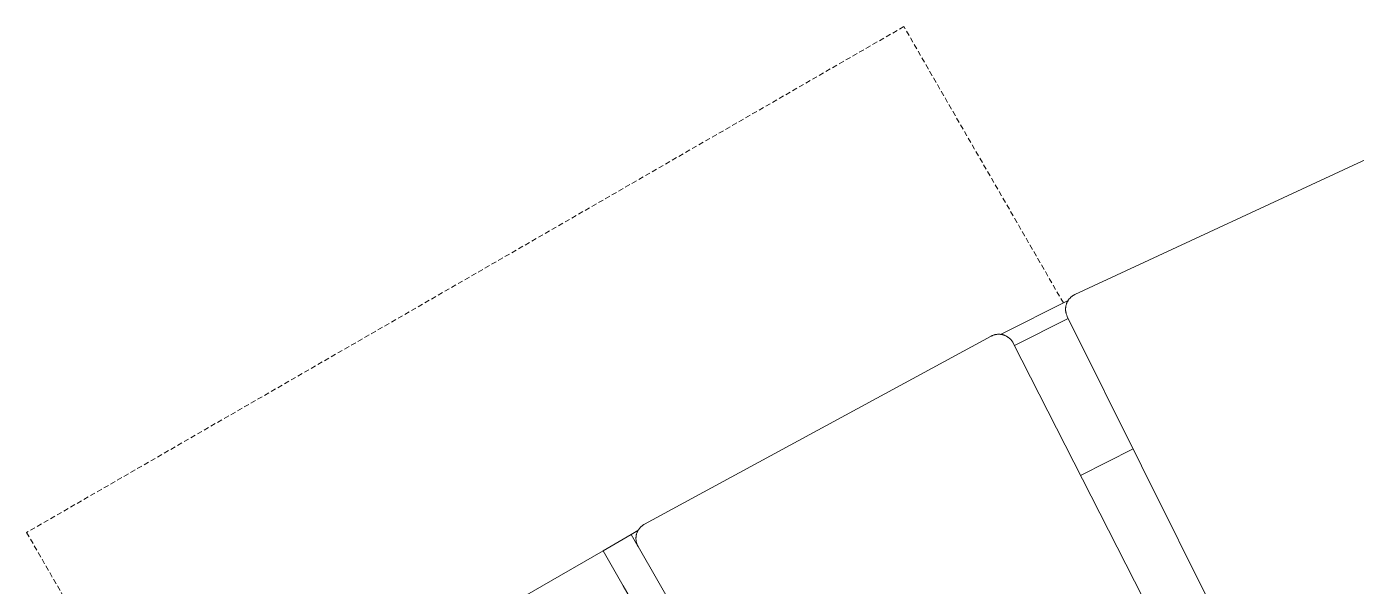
# Model space of a CAD drawing. Header units: millimetres. Extents: x -427 to 4679, y -324 to 2971.
# Drawn here: x -322.8 to 5.5, y 1350.4 to 1488.6 of the extents above; entities that cross this region are included whole.
import ezdxf

# ---------------------------------------------------------------- set-up
doc = ezdxf.new("R2010")
doc.units = ezdxf.units.MM
doc.linetypes.add('HIDDEN', pattern=[1.905, 1.27, -0.635])
doc.layers.add('ZANO_R', color=7, linetype='Continuous', lineweight=0)
doc.layers.add('ZANO_R_przerywana', color=7, linetype='HIDDEN', lineweight=0)

msp = doc.modelspace()

# ---------------------------------------------------------------- linework, layer by layer
at = {"layer": 'ZANO_R'}
for p, q in [((24.27, 1463.52), (-64, 1422.47)), ((-65.48, 1421.29), (-65.56, 1421.18)), ((-65.4, 1421.4), (-65.48, 1421.29)), ((-65.31, 1421.5), (-65.4, 1421.4)), ((-65.22, 1421.6), (-65.31, 1421.5)), ((-65.12, 1421.7), (-65.22, 1421.6)), ((-65.02, 1421.79), (-65.12, 1421.7)), ((-64.92, 1421.88), (-65.02, 1421.79)), ((-64.81, 1421.97), (-64.92, 1421.88)), ((-64.71, 1422.05), (-64.81, 1421.97)), ((-64.6, 1422.13), (-64.71, 1422.05)), ((-64.48, 1422.21), (-64.6, 1422.13)), ((-64.37, 1422.28), (-64.48, 1422.21)), ((-64.25, 1422.35), (-64.37, 1422.28)), ((-64.13, 1422.41), (-64.25, 1422.35)), ((-64, 1422.47), (-64.13, 1422.41)), ((-82.36, 1412.64), (-65.68, 1421.01)), ((-66.31, 1419.02), (-66.32, 1418.88)), ((-66.32, 1418.88), (-66.32, 1418.74)), ((-66.32, 1418.74), (-66.31, 1418.61)), ((-66.29, 1419.29), (-66.31, 1419.15)), ((-66.31, 1419.15), (-66.31, 1419.02)), ((-66.31, 1418.61), (-66.3, 1418.47)), ((-66.3, 1418.47), (-66.28, 1418.33)), ((-66.27, 1419.42), (-66.29, 1419.29)), ((-66.28, 1418.33), (-66.26, 1418.2)), ((-66.25, 1419.56), (-66.27, 1419.42)), ((-66.26, 1418.2), (-66.24, 1418.07)), ((-66.23, 1419.69), (-66.25, 1419.56)), ((-66.24, 1418.07), (-66.21, 1417.93)), ((-66.19, 1419.83), (-66.23, 1419.69)), ((-66.16, 1419.96), (-66.19, 1419.83)), ((-66.12, 1420.09), (-66.16, 1419.96)), ((-66.07, 1420.22), (-66.12, 1420.09)), ((-66.03, 1420.34), (-66.07, 1420.22)), ((-65.97, 1420.47), (-66.03, 1420.34)), ((-65.91, 1420.59), (-65.97, 1420.47)), ((-65.85, 1420.72), (-65.91, 1420.59)), ((-65.79, 1420.84), (-65.85, 1420.72)), ((-65.72, 1420.95), (-65.79, 1420.84)), ((-65.64, 1421.07), (-65.72, 1420.95)), ((-65.56, 1421.18), (-65.64, 1421.07)), ((-78.94, 1409.89), (-65.65, 1416.56)), ((-66.21, 1417.93), (-66.18, 1417.8)), ((-66.18, 1417.8), (-66.14, 1417.67)), ((-66.14, 1417.67), (-66.1, 1417.54)), ((-66.1, 1417.54), (-66.05, 1417.41)), ((-66.05, 1417.41), (-66, 1417.28)), ((-66, 1417.28), (-65.94, 1417.16)), ((-65.9, 1417.06), (-65.94, 1417.16)), ((-65.9, 1417.06), (130.96, 1021.15)), ((-84.71, 1412.18), (-170.28, 1365.75)), ((-84.59, 1412.25), (-84.71, 1412.18)), ((-84.46, 1412.3), (-84.59, 1412.25)), ((-84.34, 1412.36), (-84.46, 1412.3)), ((-84.21, 1412.41), (-84.34, 1412.36)), ((-84.08, 1412.46), (-84.21, 1412.41)), ((-83.95, 1412.5), (-84.08, 1412.46)), ((-83.82, 1412.53), (-83.95, 1412.5)), ((-83.69, 1412.57), (-83.82, 1412.53)), ((-83.56, 1412.6), (-83.69, 1412.57)), ((-83.42, 1412.62), (-83.56, 1412.6)), ((-83.29, 1412.64), (-83.42, 1412.62)), ((-83.15, 1412.65), (-83.29, 1412.64)), ((-83.01, 1412.66), (-83.15, 1412.65)), ((-82.88, 1412.67), (-83.01, 1412.66)), ((-82.74, 1412.67), (-82.88, 1412.67)), ((-82.6, 1412.66), (-82.74, 1412.67)), ((-82.47, 1412.65), (-82.6, 1412.66)), ((-82.33, 1412.64), (-82.47, 1412.65)), ((-82.2, 1412.62), (-82.33, 1412.64)), ((-82.06, 1412.6), (-82.2, 1412.62)), ((-81.93, 1412.57), (-82.06, 1412.6)), ((-81.8, 1412.54), (-81.93, 1412.57)), ((-81.66, 1412.5), (-81.8, 1412.54)), ((-81.53, 1412.46), (-81.66, 1412.5)), ((-81.41, 1412.42), (-81.53, 1412.46)), ((-81.28, 1412.37), (-81.41, 1412.42)), ((-81.15, 1412.31), (-81.28, 1412.37)), ((-81.03, 1412.25), (-81.15, 1412.31)), ((-80.91, 1412.19), (-81.03, 1412.25)), ((-80.79, 1412.12), (-80.91, 1412.19)), ((-80.67, 1412.05), (-80.79, 1412.12)), ((-80.56, 1411.98), (-80.67, 1412.05)), ((-80.45, 1411.9), (-80.56, 1411.98)), ((-80.34, 1411.82), (-80.45, 1411.9)), ((-80.23, 1411.73), (-80.34, 1411.82)), ((-80.13, 1411.64), (-80.23, 1411.73)), ((-80.03, 1411.55), (-80.13, 1411.64)), ((-79.93, 1411.45), (-80.03, 1411.55)), ((-79.84, 1411.35), (-79.93, 1411.45)), ((-79.75, 1411.25), (-79.84, 1411.35)), ((-79.66, 1411.14), (-79.75, 1411.25)), ((-79.58, 1411.04), (-79.66, 1411.14)), ((-79.5, 1410.92), (-79.58, 1411.04)), ((-79.42, 1410.81), (-79.5, 1410.92)), ((-79.35, 1410.69), (-79.42, 1410.81)), ((-79.29, 1410.57), (-79.35, 1410.69)), ((-79.24, 1410.48), (-79.29, 1410.57)), ((121.41, 1016.48), (-79.24, 1410.48)), ((-62.6, 1377.81), (-49.62, 1384.33)), ((-170.74, 1365.46), (-170.85, 1365.37)), ((-170.63, 1365.53), (-170.74, 1365.46)), ((-170.51, 1365.61), (-170.63, 1365.53)), ((-170.4, 1365.68), (-170.51, 1365.61)), ((-170.28, 1365.75), (-170.4, 1365.68)), ((-173.55, 1363.21), (-180.48, 1359.21)), ((-171.86, 1364.19), (-173.55, 1363.21)), ((-173.55, 1363.21), (-171.86, 1364.19)), ((-171.9, 1360.35), (-173.55, 1363.21)), ((-172.36, 1362.43), (-172.37, 1362.29)), ((-172.37, 1362.29), (-172.37, 1362.16)), ((-172.35, 1362.56), (-172.36, 1362.43)), ((-172.34, 1362.7), (-172.35, 1362.56)), ((-172.32, 1362.84), (-172.34, 1362.7)), ((-172.3, 1362.97), (-172.32, 1362.84)), ((-172.27, 1363.1), (-172.3, 1362.97)), ((-172.24, 1363.24), (-172.27, 1363.1)), ((-172.2, 1363.37), (-172.24, 1363.24)), ((-172.16, 1363.5), (-172.2, 1363.37)), ((-172.12, 1363.63), (-172.16, 1363.5)), ((-172.07, 1363.76), (-172.12, 1363.63)), ((-172.01, 1363.88), (-172.07, 1363.76)), ((-171.95, 1364), (-172.01, 1363.88)), ((-171.89, 1364.13), (-171.95, 1364)), ((-171.83, 1364.24), (-171.89, 1364.13)), ((-171.75, 1364.36), (-171.83, 1364.24)), ((-171.68, 1364.48), (-171.75, 1364.36)), ((-171.6, 1364.59), (-171.68, 1364.48)), ((-171.52, 1364.7), (-171.6, 1364.59)), ((-171.43, 1364.8), (-171.52, 1364.7)), ((-171.34, 1364.91), (-171.43, 1364.8)), ((-171.25, 1365.01), (-171.34, 1364.91)), ((-171.15, 1365.1), (-171.25, 1365.01)), ((-171.05, 1365.2), (-171.15, 1365.1)), ((-170.95, 1365.29), (-171.05, 1365.2)), ((-170.85, 1365.37), (-170.95, 1365.29)), ((-180.48, 1359.21), (-211.66, 1341.22)), ((-180.48, 1359.21), (-175.48, 1350.55)), ((-172.37, 1362.16), (-172.36, 1362.02)), ((-172.36, 1362.02), (-172.35, 1361.88)), ((-172.35, 1361.88), (-172.34, 1361.75)), ((-172.34, 1361.75), (-172.32, 1361.61)), ((-172.32, 1361.61), (-172.3, 1361.48)), ((-172.3, 1361.48), (-172.27, 1361.34)), ((-172.27, 1361.34), (-172.24, 1361.21)), ((-172.24, 1361.21), (-172.2, 1361.08)), ((-172.2, 1361.08), (-172.16, 1360.95)), ((-172.16, 1360.95), (-172.11, 1360.82)), ((-172.11, 1360.82), (-172.06, 1360.69)), ((-172.06, 1360.69), (-172.01, 1360.57)), ((-172.01, 1360.57), (-171.95, 1360.45)), ((-171.97, 1360.48), (-171.93, 1360.4)), ((-171.95, 1360.45), (-171.88, 1360.32)), ((-171.93, 1360.4), (-171.88, 1360.32)), ((-171.83, 1360.23), (-171.88, 1360.32)), ((-171.83, 1360.23), (49.16, 977.27)), ((39.43, 978.11), (-175.48, 1350.55))]:
    msp.add_line(p, q, dxfattribs=at)
at = {"layer": 'ZANO_R_przerywana'}
for p, q in [((-106.24, 1488.65), (-322.77, 1363.7)), ((-66.87, 1420.42), (-106.24, 1488.65)), ((-322.77, 1363.7), (-22.88, 844.02))]:
    msp.add_line(p, q, dxfattribs=at)

doc.saveas('drawing.dxf')
